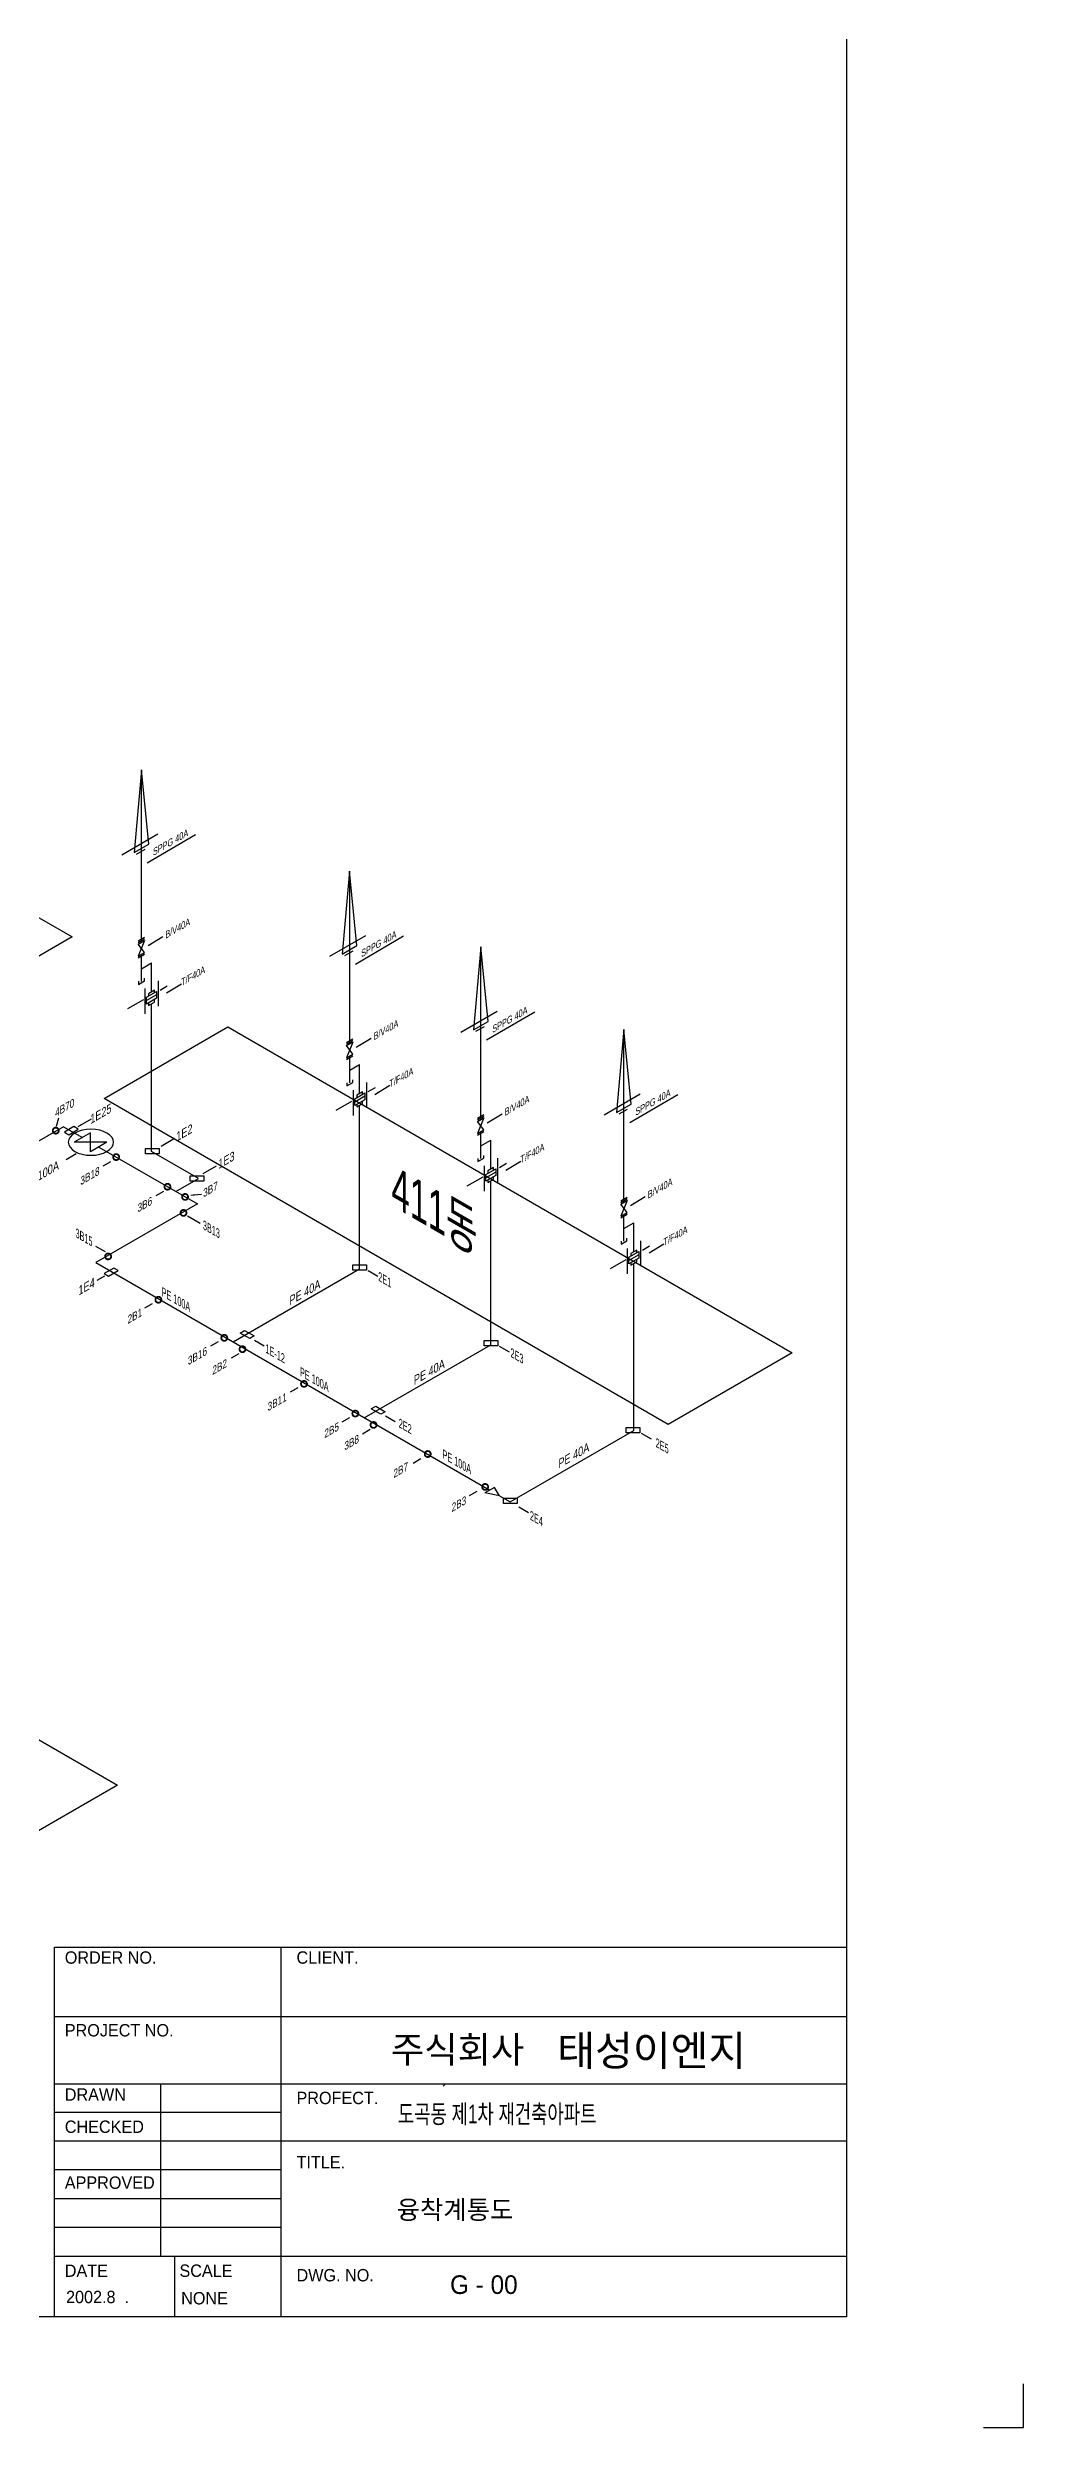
# Model space of a CAD drawing. Extents: x 207357 to 2790028, y 575219 to 1181204.
# Drawn here: x 845989 to 991949, y 646069 to 1001785 of the extents above; entities that cross this region are included whole.
import ezdxf
from ezdxf.enums import TextEntityAlignment as Align

# ---------------------------------------------------------------- set-up
doc = ezdxf.new("R2010")
doc.units = 0
doc.header["$LTSCALE"] = 100
doc.layers.get('0').update_dxf_attribs({"linetype": 'CONTINUOUS'})
for name, color, linetype in [('2차ABF', 4, 'CONTINUOUS'), ('ABF', 4, 'CONTINUOUS'), ('EF', 6, 'CONTINUOUS'), ('GAS', 1, 'CONTINUOUS'), ('GTEXT', 2, 'CONTINUOUS'), ('건축', 9, 'CONTINUOUS'), ('연장', 3, 'CONTINUOUS')]:
    doc.layers.add(name, color=color, linetype=linetype)
doc.styles.get("Standard").update_dxf_attribs({"font": 'Dotum.ttf'})
doc.dimstyles.get("Standard").update_dxf_attribs({"dimtxt": 0.18, "dimasz": 0.18, "dimexe": 0.18, "dimexo": 0.0625, "dimgap": 0.09, "dimtad": 0, "dimtih": 1, "dimtoh": 1, "dimdec": 4, "dimzin": 0, "dimdsep": 46, "dimtxsty": 'Standard', "dimcen": 0.09, "dimadec": 0, "dimazin": 0, "dimtfac": 1, "dimtdec": 4, "dimtofl": 0, "dimtmove": 0, "dimatfit": 3, "dimfxl": 0, "dimtolj": 1, "dimtzin": 0, "dimarcsym": 0})

# ---------------------------------------------------------------- blocks, each defined once
blk = doc.blocks.new('E')
at = {"layer": 'EF'}
for p, q in [((266, 588), (-1165, -238)), ((-508, -618), (924, 208)), ((924, 208), (266, 588)), ((-1165, -238), (-508, -618))]:
    blk.add_line(p, q, dxfattribs=at)

msp = doc.modelspace()

# ---------------------------------------------------------------- linework, layer by layer
for p, q in [((778099, 910166), (849661, 868850)), ((849661, 868850), (831153, 858165)), ((854431, 844726), (872938, 855411)), ((872938, 855411), (957334, 806685)), ((938826, 796000), (854431, 844726)), ((957334, 806685), (938826, 796000)), ((772046, 790788), (856442, 742062)), ((856442, 742062), (837934, 731377))]:
    msp.add_line(p, q)
at = {"layer": 'ABF', "const_width": 271}
for points in [[(846773, 839899, -1), (847664, 839899, -1)], [(855806, 835945, -1), (856697, 835945, -1)], [(863479, 831515, -1), (864370, 831515, -1)], [(866111, 829995, -1), (867003, 829995, -1)], [(865869, 827605, -1), (866760, 827605, -1)], [(854602, 821100, -1), (855493, 821100, -1)], [(862119, 814620, -1), (863010, 814620, -1)], [(871974, 808930, -1), (872866, 808930, -1)], [(874694, 807230, -1), (875585, 807230, -1)], [(883900, 802045, -1), (884791, 802045, -1)], [(891581, 797610, -1), (892472, 797610, -1)], [(894300, 795910, -1), (895192, 795910, -1)], [(902406, 791560, -1), (903298, 791560, -1)], [(910995, 786646, -1), (911886, 786646, -1)]]:
    msp.add_lwpolyline(points, format="xyb", close=True, dxfattribs=at)
at = {"layer": 'EF'}
for points in [[(860617, 837221), (862658, 837221), (862658, 836411), (860617, 836411)], [(867302, 833151), (869343, 833151), (869343, 832341), (867302, 832341)], [(891672, 819851), (893713, 819851), (893713, 819041), (891672, 819041)], [(911279, 808531), (913320, 808531), (913320, 807721), (911279, 807721)], [(932523, 795536), (934564, 795536), (934564, 794726), (932523, 794726)], [(914206, 784971), (916247, 784971), (916247, 784161), (914206, 784161)]]:
    msp.add_lwpolyline(points, close=True, dxfattribs=at)
at = {"layer": 'GAS'}
for p, q in [((860035, 872880), (860035, 893763)), ((891181, 857701), (891181, 878585)), ((860035, 868535), (860035, 872880)), ((860035, 862214), (860035, 866002)), ((860035, 864108), (861523, 864967)), ((861523, 860623), (861523, 864967)), ((910787, 846381), (910787, 867265)), ((861523, 840631), (861523, 858875)), ((891181, 853357), (891181, 857701)), ((932187, 834026), (932187, 854910)), ((891181, 847036), (891181, 850823)), ((891181, 848930), (892669, 849789)), ((892669, 845445), (892669, 849789)), ((892669, 825453), (892669, 843697)), ((910787, 842037), (910787, 846381)), ((848392, 840490), (843664, 837760)), ((848392, 840490), (851205, 838866)), ((861523, 836796), (861523, 841466)), ((910787, 835716), (910787, 839503)), ((853651, 837454), (868391, 828944)), ((868554, 832737), (861523, 836796)), ((910787, 837610), (912276, 838469)), ((912276, 834125), (912276, 838469)), ((865188, 830793), (868554, 832737)), ((912276, 814133), (912276, 832377)), ((932187, 829682), (932187, 834026)), ((868391, 828944), (853207, 820178)), ((892669, 819228), (892669, 825453)), ((932187, 823361), (932187, 827148)), ((932187, 825255), (933675, 826114)), ((933675, 821770), (933675, 826114)), ((853207, 820178), (912117, 786166)), ((873760, 808311), (892669, 819228)), ((933675, 801778), (933675, 820022)), ((912276, 807908), (912276, 814133)), ((893367, 796991), (912276, 807908)), ((933675, 795093), (933675, 801778)), ((915165, 784406), (933675, 795093)), ((913597, 785311), (915165, 784406))]:
    msp.add_line(p, q, dxfattribs=at)
at = {"layer": 'GTEXT', "color": 5}
for p, q in [((965488, 1160791), (965488, 662594)), ((965488, 662594), (252876, 662594))]:
    msp.add_line(p, q, dxfattribs=at)
at = {"layer": 'GTEXT'}
for p, q in [((860026, 893850), (858929, 881464)), ((861124, 882731), (860026, 893850)), ((857074, 881133), (862465, 884245)), ((858929, 881464), (861124, 882731)), ((859311, 881247), (860572, 881976)), ((891172, 878672), (890074, 866286)), ((892270, 867553), (891172, 878672)), ((859564, 868263), (860505, 868806)), ((859564, 868020), (860505, 868563)), ((859564, 867780), (860505, 868323)), ((860505, 868323), (859564, 865970)), ((888220, 865955), (893611, 869067)), ((860505, 866513), (859564, 867780)), ((859564, 865970), (860505, 866513)), ((859564, 865730), (860505, 866273)), ((890074, 866286), (892270, 867553)), ((890456, 866069), (891718, 866798)), ((910779, 867352), (909681, 854966)), ((911876, 856233), (910779, 867352)), ((859612, 861766), (860481, 862268)), ((859612, 862229), (859612, 861766)), ((860481, 862268), (860481, 862692)), ((860548, 861136), (860548, 857354)), ((861959, 860875), (861087, 860371)), ((861959, 860516), (861959, 860875)), ((862525, 862278), (862525, 858495)), ((862807, 860909), (863867, 861521)), ((858017, 858143), (860373, 859504)), ((860777, 859833), (862290, 860707)), ((862290, 860212), (860777, 859338)), ((860777, 858827), (860777, 859833)), ((862290, 859700), (860777, 858827)), ((861087, 860371), (861087, 860013)), ((861087, 858623), (861959, 859127)), ((861087, 859006), (861087, 858623)), ((861959, 859127), (861959, 859509)), ((862290, 860707), (862290, 859700)), ((907826, 854635), (913217, 857747)), ((909681, 854966), (911876, 856233)), ((910063, 854749), (911325, 855478)), ((932178, 854997), (931081, 842611)), ((933276, 843878), (932178, 854997)), ((890710, 853085), (891651, 853628)), ((890710, 852842), (891651, 853385)), ((890710, 852602), (891651, 853145)), ((891651, 853145), (890710, 850791)), ((891651, 851335), (890710, 852602)), ((890710, 850791), (891651, 851335)), ((890710, 850552), (891651, 851095)), ((890757, 846588), (891627, 847089)), ((890757, 847051), (890757, 846588)), ((891627, 847089), (891627, 847514)), ((893671, 847100), (893671, 843317)), ((889162, 842965), (891519, 844326)), ((891694, 845958), (891694, 842176)), ((891923, 844655), (893436, 845529)), ((893436, 845034), (891923, 844160)), ((891923, 843648), (891923, 844655)), ((893436, 844522), (891923, 843648)), ((893105, 845696), (892233, 845193)), ((892233, 845193), (892233, 844835)), ((892233, 843445), (893105, 843949)), ((892233, 843828), (892233, 843445)), ((893105, 845338), (893105, 845696)), ((893105, 843949), (893105, 844331)), ((893436, 845529), (893436, 844522)), ((893953, 845731), (895013, 846343)), ((929226, 842280), (934617, 845392)), ((931081, 842611), (933276, 843878)), ((931463, 842394), (932724, 843123)), ((852428, 839572), (849981, 838160)), ((852428, 836748), (852428, 839572)), ((910317, 841765), (911258, 842308)), ((910317, 841522), (911258, 842065)), ((910317, 841282), (911258, 841825)), ((911258, 841825), (910317, 839471)), ((911258, 840015), (910317, 841282)), ((910317, 839471), (911258, 840015)), ((910317, 839232), (911258, 839775)), ((854874, 838160), (849981, 838160)), ((854874, 838160), (852428, 836748)), ((911233, 835769), (911233, 836194)), ((908769, 831645), (911125, 833006)), ((910364, 835268), (911233, 835769)), ((910364, 835731), (910364, 835268)), ((911301, 834638), (911301, 830856)), ((911529, 833335), (913043, 834209)), ((913043, 833714), (911529, 832840)), ((911529, 832328), (911529, 833335)), ((913043, 833202), (911529, 832328)), ((912712, 834376), (911840, 833873)), ((911840, 833873), (911840, 833515)), ((911840, 832125), (912712, 832629)), ((911840, 832508), (911840, 832125)), ((912712, 834018), (912712, 834376)), ((912712, 832629), (912712, 833011)), ((913043, 834209), (913043, 833202)), ((913278, 835780), (913278, 831997)), ((913560, 834411), (914620, 835023)), ((931716, 829410), (932657, 829953)), ((931716, 829167), (932657, 829710)), ((931716, 828927), (932657, 829470)), ((932657, 829470), (931716, 827116)), ((932657, 827660), (931716, 828927)), ((931716, 827116), (932657, 827660)), ((931716, 826877), (932657, 827420)), ((931764, 822913), (932633, 823414)), ((931764, 823376), (931764, 822913)), ((932633, 823414), (932633, 823839)), ((932700, 822283), (932700, 818501)), ((932929, 820980), (934442, 821854)), ((934111, 822021), (933239, 821518)), ((934111, 821663), (934111, 822021)), ((934442, 821854), (934442, 820847)), ((934677, 823425), (934677, 819642)), ((934959, 822056), (936019, 822668)), ((930169, 819290), (932525, 820651)), ((934442, 821359), (932929, 820485)), ((932929, 819973), (932929, 820980)), ((934442, 820847), (932929, 819973)), ((933239, 821518), (933239, 821160)), ((933239, 819770), (934111, 820274)), ((933239, 820153), (933239, 819770)), ((934111, 820274), (934111, 820656)), ((912826, 786575), (911408, 785756)), ((913597, 785311), (912826, 786575)), ((913597, 785311), (911408, 785756)), ((847010, 717871), (965488, 717871)), ((847010, 662702), (847010, 717871)), ((880910, 662702), (880910, 717871)), ((847010, 707502), (965488, 707502)), ((847010, 697403), (965488, 697403)), ((862909, 671688), (862909, 697403)), ((905179, 697088), (905495, 697403)), ((847010, 693208), (880910, 693208)), ((847010, 688904), (965488, 688904)), ((847010, 684600), (880910, 684600)), ((847010, 680296), (880910, 680296)), ((847010, 675992), (880910, 675992)), ((847010, 671688), (965488, 671688)), ((864994, 671688), (864994, 662702))]:
    msp.add_line(p, q, dxfattribs=at)
at = {"layer": 'GTEXT', "ltscale": 0.6, "extrusion": (0, 0, -1)}
msp.add_ellipse((852469, 838165), major_axis=(-3376, 0), ratio=0.5773503, dxfattribs=at)
at = {"layer": '건축'}
for p, q in [((991949, 646069), (991949, 652567)), ((985970, 646069), (991949, 646069))]:
    msp.add_line(p, q, dxfattribs=at)

# ---------------------------------------------------------------- block references
at = {"layer": 'GAS'}
for p in [(849666, 839909), (855624, 818769)]:
    msp.add_blockref('E', p, dxfattribs=at)
at = {"layer": 'GAS', "xscale": -1}
for p in [(875728, 809444), (895335, 798124)]:
    msp.add_blockref('E', p, dxfattribs=at)

# ---------------------------------------------------------------- texts
at = {"layer": '2차ABF', "oblique": 30}
for s, p in [('4B70', (847127, 841891)), ('3B18', (850906, 831701)), ('3B6', (859454, 827626)), ('3B7', (869266, 829881)), ('2B1', (857956, 810971)), ('3B16', (866980, 804801)), ('2B2', (870643, 803356)), ('3B11', (878905, 797916)), ('2B5', (887392, 793896)), ('3B8', (890388, 792056)), ('2B7', (897724, 787931)), ('2B3', (906427, 782866))]:
    msp.add_text(s, height=1079.9, rotation=30, dxfattribs=at).set_placement(p)
at = {"layer": 'ABF', "oblique": 330, "width": 0.8}
for s, p in [('3B15', (850173, 823997)), ('3B13', (869226, 825197))]:
    msp.add_text(s, height=1196.2, rotation=330, dxfattribs=at).set_placement(p)
at = {"layer": 'EF', "oblique": 30}
for s, p in [('1E25', (852371, 840833)), ('1E2', (865240, 838223)), ('1E3', (871536, 834128)), ('1E4', (850613, 815228))]:
    msp.add_text(s, height=1199.9, rotation=30, dxfattribs=at).set_placement(p)
at = {"layer": 'EF', "oblique": 330, "width": 0.8}
for s, p in [('2E1', (895456, 817498)), ('1E-12', (878595, 806733)), ('2E3', (915236, 806108)), ('2E2', (898522, 795588)), ('2E5', (936956, 792648)), ('2E4', (918137, 781783))]:
    msp.add_text(s, height=1196.2, rotation=330, dxfattribs=at).set_placement(p)
at = {"layer": 'GTEXT', "oblique": 30}
for s, height, p in [('SPPG 40A', 959.9, (861754, 880943)), ('B/V40A', 959.9, (863610, 868545)), ('SPPG 40A', 959.9, (892900, 865765)), ('T/F40A', 959.9, (865976, 861460)), ('SPPG 40A', 959.9, (912507, 854445)), ('B/V40A', 959.9, (894755, 853367)), ('T/F40A', 959.9, (897122, 846281)), ('B/V40A', 959.9, (914362, 842047)), ('SPPG 40A', 959.9, (933906, 842090)), ('T/F40A', 959.9, (916728, 834961)), ('PE V/V 100A', 1199.89, (839747, 829572)), ('B/V40A', 959.9, (935762, 829692)), ('T/F40A', 959.9, (938128, 822606)), ('PE 40A', 1199.9, (882179, 813738)), ('PE 40A', 1199.9, (900782, 801838)), ('PE 40A', 1199.9, (922398, 789358))]:
    msp.add_text(s, height=height, rotation=30, dxfattribs=at).set_placement(p)
at = {"layer": 'GTEXT', "oblique": 330, "width": 0.8}
for s, height, p in [('411동', 5382.9, (897440, 828697)), ('PE 100A', 1196.2, (863051, 815207)), ('PE 100A', 1196.2, (883749, 803257)), ('PE 100A', 1196.2, (905062, 790952))]:
    msp.add_text(s, height=height, rotation=330, dxfattribs=at).set_placement(p)
at = {"layer": 'GTEXT'}
for s, height, p in [('ORDER NO.', 1849.9, (848566, 714824)), ('CLIENT.', 1849.9, (883224, 714824)), ('PROJECT NO.', 1849.88, (848566, 703949)), ('DRAWN', 1849.9, (848566, 694339)), ('PROFECT.', 1849.9, (883224, 693833)), ('CHECKED', 1849.9, (848566, 689533)), ('TITLE.', 1849.9, (883224, 684222)), ('APPROVED', 1849.9, (848566, 681179)), ('DATE', 1849.9, (848566, 668012)), ('SCALE', 1849.9, (865714, 668012)), ('DWG. NO.', 1849.9, (883224, 667342)), ('2002.8  .', 1849.9, (848753, 664085)), ('NONE', 1849.9, (865971, 663898))]:
    msp.add_text(s, height=height, dxfattribs=at).set_placement(p, align=Align.BOTTOM_LEFT)
for s, height, p in [('주식회사', 3973, (897344, 700548)), ('태성이엔지', 4502.7, (922224, 700140)), ('융착계통도', 2781.1, (898198, 677206)), ('G - 00 ', 2781.1, (906190, 666018))]:
    msp.add_text(s, height=height, dxfattribs=at).set_placement(p)
at = {"layer": 'GTEXT', "width": 0.7}
msp.add_text('도곡동 제1차 재건축아파트', height=2781.08, dxfattribs=at).set_placement((898379, 691530))

# ---------------------------------------------------------------- leaders
at = {"layer": 'GAS', "color": 2}
for points in [[(847337, 840550), (847666, 841820)], [(850542, 840526), (852543, 841681)], [(850289, 836445), (848747, 835555)], [(862970, 837601), (864970, 838756)], [(855415, 835235), (854272, 834575)], [(869266, 833506), (871266, 834661)], [(863340, 830800), (862196, 830140)], [(867421, 830271), (869014, 830391)], [(866919, 827161), (868789, 826081)], [(854664, 821766), (853227, 822596)], [(854489, 818150), (853346, 817490)], [(893933, 818988), (895406, 818138)], [(861633, 814025), (860490, 813365)], [(871489, 808335), (870346, 807675)], [(876925, 808598), (878397, 807748)], [(913540, 807668), (915012, 806818)], [(874572, 806555), (873429, 805895)], [(883414, 801450), (882271, 800790)], [(891139, 796990), (889996, 796330)], [(896531, 797278), (898004, 796428)], [(894231, 795205), (893088, 794545)], [(934784, 794673), (936256, 793823)], [(901817, 790825), (900674, 790165)], [(910209, 785980), (909066, 785320)], [(916467, 783648), (917940, 782798)]]:
    msp.add_leader(points, dimstyle='Standard', override={"dimtxt": 2.5, "dimasz": 600, "dimexe": 1.25, "dimexo": 0.625, "dimgap": 0.625, "dimtad": 1, "dimtih": 0, "dimtoh": 0, "dimzin": 8, "dimcen": 2.5, "dimclrd": 2, "dimclre": 2, "dimtofl": 1}, dxfattribs=at)
at = {"layer": '연장', "color": 2}
for points in [[(860903, 879952), (868096, 884172)], [(861011, 867573), (863233, 868922)], [(892049, 864774), (899242, 868994)], [(863795, 860502), (866017, 861851)], [(911655, 853454), (918849, 857674)], [(892157, 852395), (894379, 853744)], [(894941, 845324), (897163, 846673)], [(933055, 841099), (940248, 845319)], [(911764, 841075), (913985, 842424)], [(914548, 834004), (916770, 835353)], [(933163, 828720), (935385, 830069)], [(935947, 821649), (938169, 822998)]]:
    msp.add_leader(points, dimstyle='Standard', override={"dimtxt": 2.5, "dimasz": 600, "dimexe": 1.25, "dimexo": 0.625, "dimgap": 0.625, "dimtad": 1, "dimtih": 0, "dimtoh": 0, "dimzin": 8, "dimcen": 2.5, "dimclrd": 2, "dimclre": 2, "dimtofl": 1}, dxfattribs=at)

doc.saveas('drawing.dxf')
